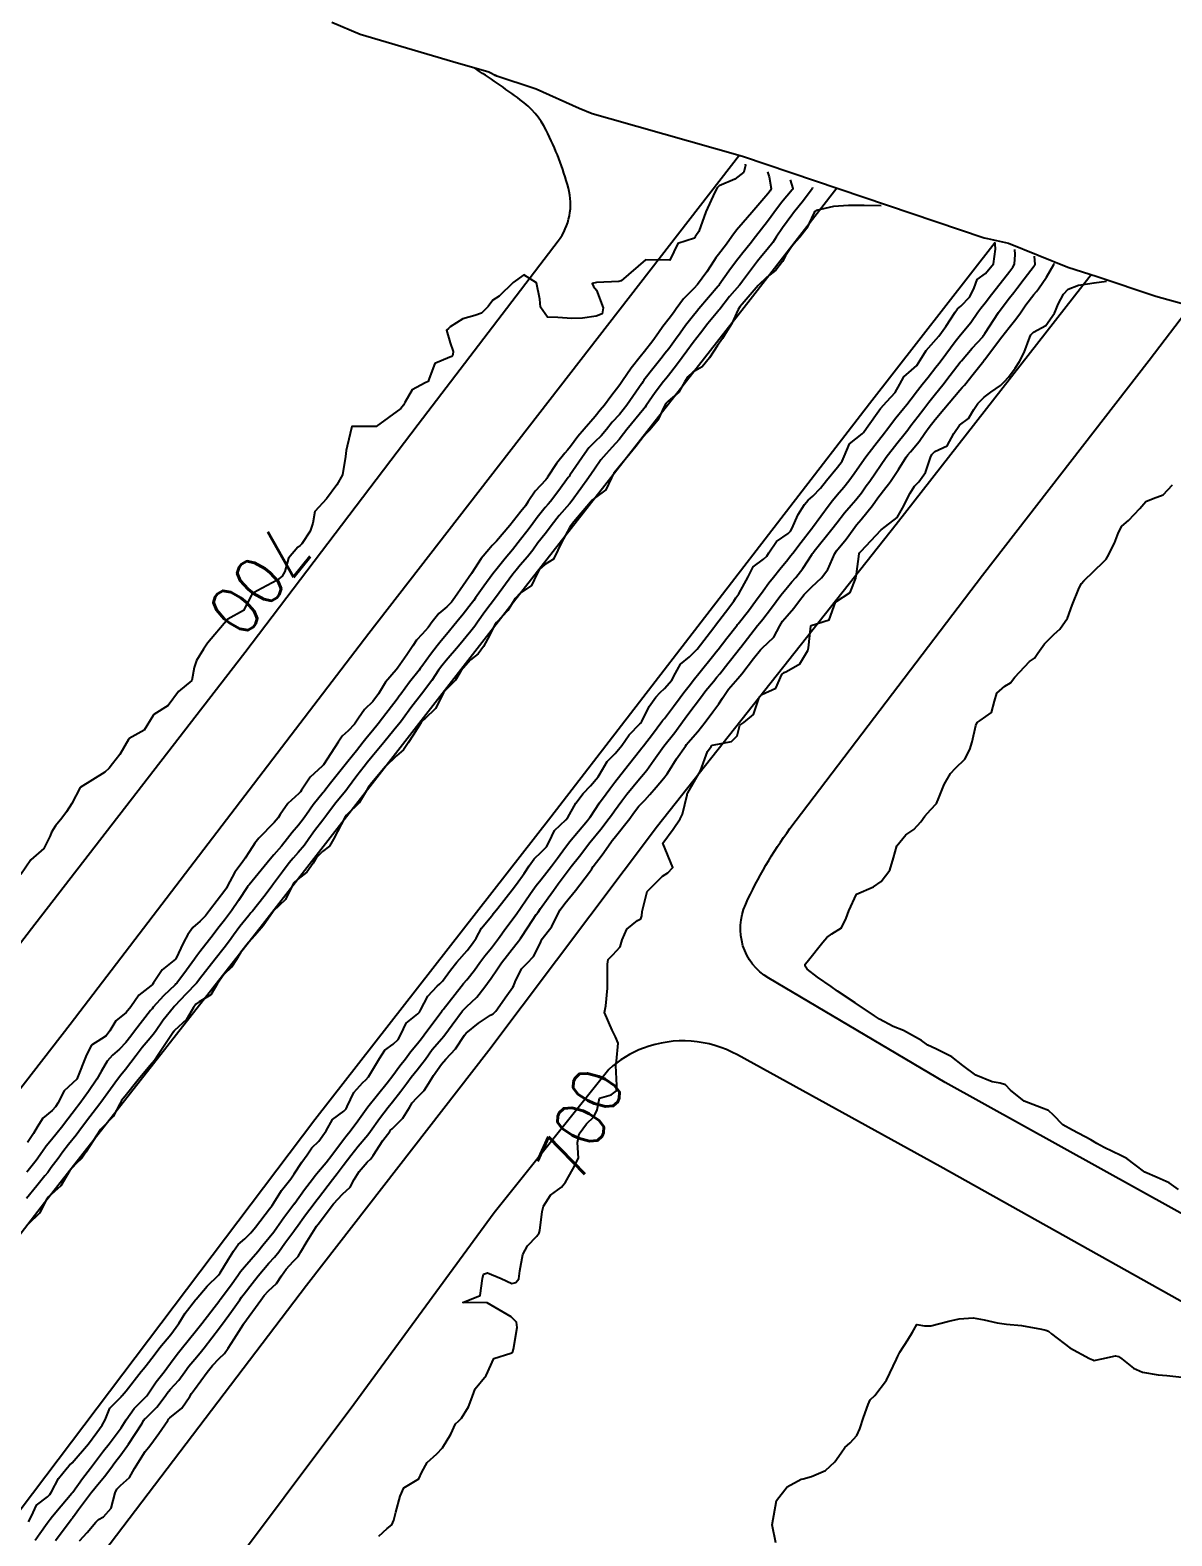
# Model space of a CAD drawing. Header units: metres. Extents: x 298520 to 308411, y 7433745 to 7450750.
# Drawn here: x 306002.4 to 306096.4, y 7435951 to 7436075 of the extents above; entities that cross this region are included whole.
import ezdxf
from ezdxf.enums import TextEntityAlignment as Align

# ---------------------------------------------------------------- set-up
doc = ezdxf.new("R2010")
doc.units = ezdxf.units.M
doc.header["$LTSCALE"] = 10
for name, color, linetype in [('Area', 45, 'Continuous'), ('Cotas', 45, 'Continuous'), ('Curvas de Nivel 1m', 11, 'Continuous'), ('Curvas de Nivel 5m', 15, 'Continuous'), ('Hidrografia', 140, 'Continuous'), ('Vias Primárias', 230, 'Continuous')]:
    doc.layers.add(name, color=color, linetype=linetype)
doc.styles.add('Style-STANDARD', font='STANDARD.shx')

msp = doc.modelspace()

# ---------------------------------------------------------------- linework, layer by layer
at = {"layer": 'Area'}
msp.add_polyline3d([(306027.27, 7436075.63, 700.49), (306029.59, 7436074.65, 700.47), (306037.22, 7436072.41, 704.19), (306040.19, 7436071.56, 700.33), (306040.8, 7436071.21, 700.31), (306040.68, 7436071.27, 700.22), (306044.09, 7436070.15, 700.04), (306047.61, 7436068.56, 700.21), (306048.68, 7436068.12, 700.14), (306050.13, 7436067.71, 700.16), (306061.05, 7436064.61, 700.17), (306080.96, 7436057.9, 695.71), (306081.23, 7436057.82, 695.9), (306082.95, 7436057.46, 697.05), (306087.84, 7436055.46, 705.76), (306090.26, 7436054.71, 700.38), (306095.08, 7436053.08, 700.51), (306097.36, 7436052.46, 700.51)], dxfattribs=at)
at = {"layer": 'Curvas de Nivel 1m', "flags": 128}
for points, elevation in [([(306063.12, 7436063.31), (306063.25, 7436062.92), (306063.41, 7436061.96), (306063.33, 7436061.76), (306063.14, 7436061.52), (306061.84, 7436059.98), (306061.11, 7436059.15), (306060.57, 7436058.53), (306060.19, 7436058), (306059.73, 7436057.36), (306059.08, 7436056.52), (306058.86, 7436056.23), (306058.72, 7436056.02), (306058.12, 7436055.08), (306057.36, 7436054.04), (306057.05, 7436053.71), (306056.21, 7436052.88), (306055.61, 7436052.05), (306055.38, 7436051.71), (306055.02, 7436051.25), (306054.49, 7436050.59), (306054.14, 7436050.07), (306053.67, 7436049.4), (306052.99, 7436048.52), (306052.64, 7436048.09), (306051.9, 7436047.16), (306051.17, 7436046.11), (306050.95, 7436045.8), (306050.23, 7436044.83), (306049.69, 7436044.12), (306049.35, 7436043.71), (306048.92, 7436043.18), (306048.04, 7436042.14), (306047.52, 7436041.53), (306046.89, 7436040.7), (306046.65, 7436040.4), (306046.45, 7436040.16), (306045.75, 7436039.3), (306045.02, 7436038.18), (306044.96, 7436038.08), (306044.86, 7436037.97), (306043.99, 7436037.04), (306043.43, 7436036.19), (306043.19, 7436035.84), (306042.82, 7436035.36), (306041.91, 7436034.21), (306040.8, 7436032.92), (306040.46, 7436032.57), (306040.17, 7436032.24), (306039.55, 7436031.48), (306038.76, 7436030.25), (306037.39, 7436028.27), (306037.12, 7436027.9), (306036.73, 7436027.52), (306036.06, 7436026.95), (306035.53, 7436026.29), (306035.19, 7436025.81), (306034.7, 7436025.27), (306034.23, 7436024.78), (306033.93, 7436024.31), (306033.44, 7436023.56), (306032.67, 7436022.47), (306032.55, 7436022.32), (306031.68, 7436021.32), (306031.1, 7436020.34), (306030.64, 7436019.73), (306029.94, 7436019.05), (306029.46, 7436018.36), (306029.12, 7436017.86), (306028.61, 7436017.31), (306028.12, 7436016.86), (306027.79, 7436016.38), (306026.57, 7436014.51), (306026.53, 7436014.45), (306026.47, 7436014.4), (306025.48, 7436013.49), (306024.76, 7436012.42), (306024.68, 7436012.29), (306024.55, 7436012.14), (306023.64, 7436011.33), (306023.02, 7436010.43), (306022.83, 7436010.13), (306022.52, 7436009.75), (306021.26, 7436008.46), (306020.91, 7436008.05), (306020.49, 7436007.38), (306020.14, 7436006.81), (306019.89, 7436006.48), (306019.28, 7436005.67), (306018.65, 7436004.49), (306018.58, 7436004.36), (306018.45, 7436004.17), (306017.18, 7436002.51), (306016.86, 7436002.08), (306016.42, 7436001.63), (306015.82, 7436001.12), (306015.42, 7436000.53), (306015.05, 7435999.88), (306014.41, 7435998.54), (306014.4, 7435998.52), (306014.38, 7435998.5), (306013.3, 7435997.63), (306012.59, 7435996.56), (306012.49, 7435996.43), (306012.36, 7435996.32), (306011.38, 7435995.54), (306010.72, 7435994.58), (306010.33, 7435994.12), (306009.49, 7435993.43), (306008.99, 7435992.6), (306008.7, 7435992.21), (306008.3, 7435991.96), (306007.48, 7435991.44), (306007.06, 7435990.63), (306006.26, 7435988.64), (306005.24, 7435987.67), (306004.7, 7435986.66), (306004.53, 7435986.36), (306004.23, 7435986.06), (306003.48, 7435985.42), (306003.01, 7435984.67), (306002.71, 7435984.17), (306002.2, 7435983.43)], 699), ([(306066.81, 7436062.04), (306066.79, 7436061.92), (306066.09, 7436060.97), (306065.26, 7436059.94), (306065.2, 7436059.86), (306065.12, 7436059.76), (306064.35, 7436058.71), (306063.84, 7436057.95), (306063.55, 7436057.5), (306063.09, 7436056.94), (306062.64, 7436056.41), (306062.3, 7436055.97), (306061.06, 7436054.32), (306060.91, 7436054.13), (306060.8, 7436053.99), (306059.99, 7436053.06), (306059.18, 7436052.01), (306059.12, 7436051.93), (306059.03, 7436051.81), (306058.21, 7436050.83), (306057.59, 7436050.03), (306057, 7436049.26), (306056.47, 7436048.56), (306056.1, 7436048.05), (306055.62, 7436047.4), (306054.96, 7436046.55), (306054.75, 7436046.27), (306054.57, 7436046.06), (306053.86, 7436045.16), (306053.14, 7436044.08), (306053.05, 7436043.96), (306052.93, 7436043.8), (306051.54, 7436042.1), (306051.26, 7436041.75), (306050.9, 7436041.3), (306050.34, 7436040.66), (306049.83, 7436040.12), (306049.39, 7436039.61), (306048.87, 7436038.85), (306048.38, 7436038.14), (306047.74, 7436037.25), (306046.96, 7436036.16), (306046.83, 7436036), (306045.96, 7436035.03), (306045.3, 7436034.18), (306045.09, 7436033.89), (306044.81, 7436033.52), (306044.21, 7436032.77), (306043.79, 7436032.19), (306043.36, 7436031.62), (306042.77, 7436030.95), (306042.43, 7436030.54), (306042.17, 7436030.21), (306040.74, 7436028.25), (306039.85, 7436027.11), (306039.24, 7436026.24), (306039.03, 7436025.93), (306038.71, 7436025.5), (306037.69, 7436024.27), (306036.68, 7436023.1), (306036.31, 7436022.66), (306036.04, 7436022.29), (306035.49, 7436021.46), (306034.64, 7436020.32), (306033.75, 7436019.19), (306033.12, 7436018.32), (306032.91, 7436018.03), (306032.61, 7436017.66), (306032, 7436016.93), (306031.53, 7436016.34), (306030.58, 7436015.18), (306030.2, 7436014.73), (306029.91, 7436014.36), (306029.33, 7436013.6), (306028.55, 7436012.57), (306028.4, 7436012.37), (306027.57, 7436011.35), (306026.85, 7436010.4), (306026.52, 7436009.96), (306025.84, 7436009.07), (306025.38, 7436008.41), (306025.01, 7436007.9), (306024.49, 7436007.29), (306024.07, 7436006.83), (306023.74, 7436006.43), (306023.19, 7436005.71), (306022.46, 7436004.7), (306022.26, 7436004.44), (306021.65, 7436003.65), (306020.72, 7436002.47), (306020.59, 7436002.31), (306020.43, 7436002.11), (306019.7, 7436001.19), (306019.18, 7436000.48), (306018.85, 7436000.03), (306018.39, 7435999.44), (306017.65, 7435998.5), (306016.37, 7435996.85), (306016.23, 7435996.66), (306016.11, 7435996.52), (306015.25, 7435995.63), (306014.33, 7435994.66), (306014.27, 7435994.6), (306014.22, 7435994.54), (306013.38, 7435993.49), (306012.74, 7435992.56), (306012.56, 7435992.31), (306012.3, 7435992), (306011.64, 7435991.23), (306011.15, 7435990.58), (306010.27, 7435989.44), (306009.89, 7435988.97), (306009.61, 7435988.6), (306009.04, 7435987.81), (306008.24, 7435986.71), (306008.17, 7435986.61), (306007.33, 7435985.52), (306006.67, 7435984.63), (306006.21, 7435984.02), (306005.59, 7435983.25), (306005.13, 7435982.65), (306004.73, 7435982.11), (306004.17, 7435981.35), (306003.88, 7435980.95), (306003.65, 7435980.67), (306002.98, 7435979.85), (306002.14, 7435978.81)], 697), ([(306064.97, 7436062.67), (306065.2, 7436061.94), (306065.19, 7436061.89), (306065.14, 7436061.83), (306064.28, 7436060.8), (306063.64, 7436059.95), (306063.43, 7436059.65), (306063.12, 7436059.23), (306062.14, 7436057.97), (306061.68, 7436057.39), (306061.08, 7436056.65), (306060.79, 7436056.28), (306060.56, 7436056), (306059.93, 7436055.14), (306059.13, 7436054.01), (306059.1, 7436053.97), (306059.05, 7436053.91), (306057.46, 7436052.03), (306057.27, 7436051.8), (306057.02, 7436051.5), (306056.38, 7436050.68), (306055.93, 7436050.05), (306055.54, 7436049.51), (306054.99, 7436048.76), (306054.68, 7436048.37), (306054.44, 7436048.07), (306053.79, 7436047.25), (306052.95, 7436046.17), (306052.91, 7436046.12), (306052.89, 7436046.08), (306052.77, 7436045.9), (306051.54, 7436044.1), (306050.93, 7436043.35), (306050.33, 7436042.71), (306049.86, 7436042.12), (306049.43, 7436041.6), (306048.9, 7436041.09), (306048.42, 7436040.61), (306048.08, 7436040.14), (306046.86, 7436038.36), (306046.78, 7436038.24), (306046.72, 7436038.16), (306045.94, 7436037.08), (306045.25, 7436036.18), (306045.06, 7436035.95), (306044.83, 7436035.68), (306044.15, 7436034.86), (306043.66, 7436034.19), (306043.3, 7436033.7), (306042.8, 7436033.06), (306042.12, 7436032.21), (306041.52, 7436031.48), (306040.77, 7436030.54), (306040.63, 7436030.37), (306040.52, 7436030.23), (306039.77, 7436029.22), (306039.09, 7436028.25), (306038.94, 7436028.04), (306038.74, 7436027.77), (306038.07, 7436026.92), (306037.55, 7436026.27), (306036.7, 7436025.23), (306036.27, 7436024.71), (306035.93, 7436024.29), (306035.39, 7436023.59), (306034.68, 7436022.61), (306034.54, 7436022.43), (306034.44, 7436022.3), (306033.66, 7436021.31), (306032.94, 7436020.32), (306032.81, 7436020.15), (306032.64, 7436019.92), (306031.43, 7436018.34), (306031.08, 7436017.88), (306030.61, 7436017.3), (306030.17, 7436016.78), (306029.83, 7436016.36), (306029.28, 7436015.67), (306028.58, 7436014.79), (306028.25, 7436014.37), (306027.16, 7436012.99), (306026.69, 7436012.4), (306026.63, 7436012.32), (306026.55, 7436012.23), (306025.73, 7436011.21), (306025.17, 7436010.41), (306024.9, 7436010.03), (306024.51, 7436009.54), (306024, 7436008.93), (306023.6, 7436008.43), (306023.11, 7436007.81), (306022.48, 7436007.1), (306022.18, 7436006.75), (306021.94, 7436006.45), (306020.45, 7436004.64), (306020.38, 7436004.55), (306020.32, 7436004.47), (306019.58, 7436003.34), (306018.99, 7436002.48), (306018.75, 7436002.16), (306018.42, 7436001.72), (306017.89, 7436001.02), (306017.49, 7436000.5), (306016.39, 7435999.11), (306016.14, 7435998.77), (306015.97, 7435998.52), (306015.31, 7435997.6), (306014.49, 7435996.54), (306014.43, 7435996.47), (306014.36, 7435996.4), (306013.41, 7435995.49), (306012.55, 7435994.56), (306012.46, 7435994.43), (306012.33, 7435994.27), (306011.03, 7435992.58), (306010.71, 7435992.18), (306010.3, 7435991.65), (306009.79, 7435991.1), (306009.2, 7435990.6), (306008.76, 7435990.12), (306008.27, 7435989.26), (306007.92, 7435988.62), (306007.24, 7435987.62), (306006.52, 7435986.64), (306006.4, 7435986.48), (306006.24, 7435986.26), (306005.53, 7435985.34), (306005, 7435984.65), (306004.66, 7435984.21), (306004.2, 7435983.65), (306003.76, 7435983.11), (306003.45, 7435982.67), (306002.93, 7435981.93), (306002.17, 7435980.97)], 698), ([(306072.46, 7436060.52), (306071.07, 7436060.55), (306069.78, 7436060.56), (306068.55, 7436060.48), (306067.13, 7436060.15), (306067, 7436060.05), (306066.92, 7436059.92), (306066.36, 7436058.67), (306065.78, 7436057.93), (306065.45, 7436057.59), (306065.09, 7436057.14), (306064.61, 7436056.41), (306064.34, 7436055.95), (306063.79, 7436055.22), (306063.06, 7436054.64), (306062.36, 7436053.97), (306061.04, 7436052.43), (306060.83, 7436052.2), (306060.71, 7436051.99), (306060.18, 7436050.83), (306059.65, 7436050), (306059.41, 7436049.6), (306058.99, 7436049.02), (306058.35, 7436048.02), (306057.74, 7436047.26), (306056.96, 7436046.82), (306056.55, 7436046.45), (306056.31, 7436046.05), (306055.81, 7436045.19), (306054.94, 7436044.43), (306054.75, 7436044.25), (306054.65, 7436044.06), (306054.1, 7436042.89), (306053.43, 7436042.07), (306053.16, 7436041.82), (306052.9, 7436041.53), (306052.27, 7436040.71), (306051.79, 7436040.1), (306050.87, 7436039.02), (306050.47, 7436038.51), (306050.28, 7436038.12), (306049.82, 7436037.15), (306048.84, 7436036.44), (306048.68, 7436036.29), (306048.55, 7436036.13), (306047.17, 7436034.51), (306046.89, 7436034.16), (306046.81, 7436034.02), (306046.15, 7436032.81), (306045.85, 7436032.17), (306045.51, 7436031.44), (306044.78, 7436030.99), (306044.34, 7436030.61), (306044.12, 7436030.19), (306043.68, 7436029.27), (306042.75, 7436028.63), (306042.36, 7436028.21), (306041.75, 7436027.2), (306040.82, 7436026.23), (306040.71, 7436026.09), (306040.07, 7436024.86), (306039.73, 7436024.24), (306039.3, 7436023.63), (306038.68, 7436023.14), (306037.91, 7436022.26), (306037.45, 7436021.48), (306036.65, 7436020.69), (306036.46, 7436020.47), (306036.36, 7436020.28), (306035.79, 7436019.13), (306034.92, 7436018.3), (306034.75, 7436018.17), (306034.62, 7436018), (306033.95, 7436016.96), (306033.54, 7436016.31), (306033.15, 7436015.75), (306032.58, 7436015.25), (306031.66, 7436014.33), (306030.56, 7436013.03), (306030.26, 7436012.65), (306030.08, 7436012.35), (306029.52, 7436011.38), (306028.52, 7436010.43), (306028.5, 7436010.4), (306028.47, 7436010.37), (306028.36, 7436010.22), (306027.4, 7436008.39), (306027.07, 7436007.82), (306026.49, 7436007.36), (306026.01, 7436006.87), (306025.72, 7436006.41), (306025.21, 7436005.67), (306024.46, 7436005.09), (306024.11, 7436004.77), (306023.93, 7436004.43), (306023.46, 7436003.42), (306022.43, 7436002.46), (306022.42, 7436002.44), (306021.61, 7436001.26), (306020.92, 7436000.46), (306020.4, 7435999.88), (306019.78, 7435999.09), (306019.41, 7435998.48), (306019.01, 7435997.85), (306018.37, 7435997.24), (306017.84, 7435996.5), (306017.3, 7435995.56), (306016.34, 7435994.99), (306016.06, 7435994.8), (306015.87, 7435994.52), (306015.3, 7435993.55), (306014.31, 7435992.65), (306014.26, 7435992.59), (306014.23, 7435992.54), (306013.46, 7435991.38), (306012.9, 7435990.55), (306012.66, 7435990.18), (306012.27, 7435989.73), (306011.31, 7435988.57), (306010.25, 7435987.24), (306009.96, 7435986.88), (306009.8, 7435986.59), (306009.26, 7435985.57), (306008.34, 7435984.61), (306008.27, 7435984.55), (306008.21, 7435984.48), (306007.02, 7435982.63), (306006.69, 7435982.13), (306006.18, 7435981.65), (306005.7, 7435981.12), (306005.43, 7435980.65), (306004.96, 7435979.85), (306004.15, 7435979.14), (306003.9, 7435978.91), (306003.75, 7435978.66), (306003.2, 7435977.6), (306002.24, 7435976.68)], 696), ([(306002.3, 7435952.2), (306002.53, 7435952.67), (306002.96, 7435953.55), (306003.85, 7435954.26), (306004.06, 7435954.44), (306004.2, 7435954.66), (306004.77, 7435955.75), (306005.47, 7435956.64), (306005.68, 7435956.85), (306005.89, 7435957.05), (306007.22, 7435958.62), (306007.91, 7435959.55), (306008.37, 7435960.16), (306008.6, 7435960.6), (306009, 7435961.54), (306009.95, 7435962.52), (306009.98, 7435962.56), (306010.01, 7435962.59), (306010.34, 7435962.97), (306011.58, 7435964.57), (306011.75, 7435964.79), (306011.98, 7435965.07), (306012.63, 7435965.92), (306013.11, 7435966.55), (306014.01, 7435967.62), (306014.67, 7435968.53), (306015.2, 7435969.36), (306016.04, 7435970.47), (306016.09, 7435970.52), (306016.99, 7435971.58), (306017.92, 7435972.49), (306018.07, 7435972.68), (306018.76, 7435973.81), (306019.18, 7435974.48), (306019.54, 7435975.03), (306020.11, 7435975.5), (306020.6, 7435975.98), (306020.98, 7435976.46), (306022.14, 7435977.95), (306022.35, 7435978.23), (306022.48, 7435978.44), (306023.12, 7435979.46), (306023.88, 7435980.42), (306024, 7435980.58), (306024.17, 7435980.85), (306024.8, 7435981.79), (306025.22, 7435982.41), (306025.62, 7435982.99), (306026.2, 7435983.53), (306026.79, 7435984.39), (306027.31, 7435985.3), (306028.24, 7435985.99), (306028.43, 7435986.18), (306028.53, 7435986.37), (306029.08, 7435987.54), (306029.81, 7435988.35), (306030.05, 7435988.57), (306030.27, 7435988.82), (306031.19, 7435990.34), (306031.61, 7435991.02), (306032.3, 7435991.5), (306032.72, 7435991.9), (306032.94, 7435992.31), (306033.38, 7435993.25), (306034.33, 7435994), (306034.48, 7435994.15), (306034.57, 7435994.3), (306035.17, 7435995.47), (306035.93, 7435996.28), (306036.16, 7435996.47), (306036.36, 7435996.7), (306037.03, 7435997.61), (306037.56, 7435998.26), (306038.39, 7435999.22), (306038.85, 7435999.79), (306039.13, 7436000.24), (306039.58, 7436001.07), (306040.43, 7436002.08), (306040.5, 7436002.16), (306040.55, 7436002.23), (306040.92, 7436002.7), (306042.1, 7436004.21), (306042.46, 7436004.68), (306043.1, 7436005.56), (306043.51, 7436006.19), (306043.9, 7436006.77), (306044.49, 7436007.31), (306044.92, 7436007.76), (306045.14, 7436008.17), (306045.59, 7436009.1), (306046.52, 7436009.99), (306046.67, 7436010.16), (306047.34, 7436011.35), (306047.95, 7436012.14), (306048.56, 7436012.78), (306049.18, 7436013.52), (306049.53, 7436014.12), (306049.92, 7436014.78), (306050.59, 7436015.44), (306051.14, 7436016.1), (306051.73, 7436016.97), (306052.62, 7436017.87), (306052.73, 7436017.97), (306052.78, 7436018.08), (306053.39, 7436019.32), (306053.92, 7436020.07), (306054.27, 7436020.45), (306054.65, 7436020.79), (306055.24, 7436021.47), (306055.55, 7436022.05), (306055.95, 7436022.78), (306056.69, 7436023.4), (306057.34, 7436024.03), (306058.71, 7436025.82), (306058.79, 7436025.93), (306058.85, 7436026.01), (306059.66, 7436027.07), (306060.34, 7436027.99), (306060.5, 7436028.24), (306060.75, 7436028.57), (306061.53, 7436029.98), (306061.95, 7436030.8), (306062.78, 7436031.43), (306063.07, 7436031.68), (306063.24, 7436031.96), (306063.85, 7436032.9), (306064.81, 7436033.56), (306065.02, 7436033.73), (306065.13, 7436033.94), (306065.64, 7436035.11), (306066.15, 7436035.93), (306066.46, 7436036.3), (306066.84, 7436036.62), (306067.48, 7436037.28), (306067.97, 7436037.9), (306068.87, 7436039), (306069.26, 7436039.51), (306069.43, 7436039.88), (306069.86, 7436040.92), (306070.91, 7436041.76), (306070.97, 7436041.81), (306071.02, 7436041.87), (306071.26, 7436042.21), (306072.41, 7436043.85), (306072.94, 7436044.41), (306073.62, 7436045.16), (306074.01, 7436045.83), (306074.34, 7436046.45), (306074.97, 7436046.99), (306075.4, 7436047.39), (306075.67, 7436047.81), (306076.18, 7436048.62), (306077, 7436049.54), (306077.23, 7436049.8), (306077.8, 7436050.58), (306078.56, 7436051.78), (306078.76, 7436052.04), (306079.03, 7436052.25), (306079.78, 7436053.02), (306080.13, 7436053.76), (306080.37, 7436054.45), (306081.06, 7436054.95), (306081.71, 7436055.74), (306081.88, 7436056.95), (306081.86, 7436057.36), (306081.85, 7436057.49)], 696), ([(306002.85, 7435950.67), (306003.24, 7435951.23), (306003.82, 7435952.07), (306004.07, 7435952.42), (306004.26, 7435952.66), (306004.98, 7435953.51), (306005.85, 7435954.54), (306005.93, 7435954.64), (306006.73, 7435955.77), (306007.39, 7435956.62), (306007.89, 7435957.26), (306008.47, 7435958.03), (306008.92, 7435958.6), (306009.35, 7435959.16), (306009.92, 7435959.93), (306010.34, 7435960.58), (306010.99, 7435961.52), (306011.95, 7435962.49), (306011.99, 7435962.52), (306012.02, 7435962.56), (306012.81, 7435963.71), (306013.45, 7435964.55), (306013.68, 7435964.84), (306013.98, 7435965.26), (306014.54, 7435965.99), (306014.97, 7435966.53), (306016.02, 7435967.82), (306016.55, 7435968.51), (306018.04, 7435970.44), (306018.06, 7435970.47), (306018.08, 7435970.49), (306018.92, 7435971.62), (306019.52, 7435972.48), (306019.75, 7435972.8), (306020.08, 7435973.19), (306021.18, 7435974.45), (306021.59, 7435974.96), (306022.11, 7435975.6), (306022.48, 7435976.07), (306022.74, 7435976.43), (306023.31, 7435977.25), (306024.14, 7435978.33), (306024.18, 7435978.38), (306024.21, 7435978.42), (306025.02, 7435979.54), (306025.66, 7435980.41), (306025.88, 7435980.69), (306026.17, 7435981.02), (306026.8, 7435981.77), (306027.26, 7435982.38), (306028.21, 7435983.66), (306028.52, 7435984.06), (306028.76, 7435984.36), (306029.39, 7435985.19), (306030.23, 7435986.35), (306031.82, 7435988.33), (306032.27, 7435988.92), (306032.87, 7435989.72), (306033.31, 7435990.31), (306033.73, 7435990.87), (306034.3, 7435991.57), (306034.63, 7435991.97), (306034.87, 7435992.29), (306035.48, 7435993.13), (306036.33, 7435994.26), (306036.35, 7435994.28), (306036.42, 7435994.36), (306037.91, 7435996.26), (306038.1, 7435996.51), (306038.36, 7435996.82), (306039.01, 7435997.61), (306039.45, 7435998.24), (306039.84, 7435998.78), (306040.4, 7435999.45), (306040.99, 7436000.22), (306041.58, 7436001.05), (306042.43, 7436002.18), (306043.25, 7436003.39), (306043.8, 7436004.19), (306044.08, 7436004.56), (306044.46, 7436005.04), (306044.96, 7436005.68), (306045.33, 7436006.17), (306045.82, 7436006.83), (306046.5, 7436007.73), (306046.68, 7436007.98), (306046.83, 7436008.16), (306048.31, 7436009.93), (306048.48, 7436010.13), (306048.5, 7436010.15), (306048.52, 7436010.19), (306049.29, 7436011.37), (306049.83, 7436012.12), (306050.14, 7436012.53), (306050.56, 7436013.09), (306051.34, 7436014.1), (306052.59, 7436015.66), (306052.77, 7436015.9), (306052.91, 7436016.08), (306053.65, 7436017.02), (306054.42, 7436018.06), (306054.5, 7436018.18), (306054.63, 7436018.33), (306055.39, 7436019.3), (306055.92, 7436020.05), (306056.22, 7436020.47), (306056.66, 7436021.02), (306057.11, 7436021.59), (306057.47, 7436022.03), (306058.69, 7436023.55), (306058.89, 7436023.81), (306059.05, 7436024.01), (306059.76, 7436024.94), (306060.61, 7436025.99), (306060.65, 7436026.05), (306060.71, 7436026.12), (306061.54, 7436027.17), (306062.14, 7436027.97), (306062.75, 7436028.82), (306063.23, 7436029.48), (306063.6, 7436029.95), (306064.12, 7436030.6), (306064.78, 7436031.41), (306065.02, 7436031.71), (306065.2, 7436031.94), (306065.9, 7436032.83), (306066.74, 7436033.92), (306066.77, 7436033.96), (306066.81, 7436034.03), (306068.18, 7436035.9), (306068.46, 7436036.27), (306068.85, 7436036.73), (306069.39, 7436037.35), (306069.82, 7436037.88), (306070.26, 7436038.48), (306070.88, 7436039.38), (306071.22, 7436039.86), (306071.94, 7436040.81), (306072.75, 7436041.84), (306072.92, 7436042.05), (306073.69, 7436043.06), (306074.3, 7436043.83), (306074.58, 7436044.18), (306074.94, 7436044.63), (306075.46, 7436045.31), (306075.85, 7436045.81), (306076.34, 7436046.43), (306076.97, 7436047.23), (306077.23, 7436047.55), (306077.41, 7436047.79), (306078.57, 7436049.35), (306078.89, 7436049.77), (306079, 7436049.91), (306079.84, 7436050.93), (306080.43, 7436051.76), (306080.68, 7436052.1), (306081.03, 7436052.55), (306081.56, 7436053.22), (306081.97, 7436053.74), (306083.07, 7436055.14), (306083.32, 7436055.47), (306083.44, 7436055.72), (306083.5, 7436056.51), (306083.47, 7436056.93)], 697), ([(306004.52, 7435950.65), (306005.06, 7435951.4), (306005.83, 7435952.4), (306005.94, 7435952.53), (306006.01, 7435952.64), (306006.42, 7435953.21), (306007.47, 7435954.62), (306007.64, 7435954.83), (306007.86, 7435955.1), (306008.56, 7435955.91), (306009.07, 7435956.6), (306009.41, 7435957.07), (306009.89, 7435957.7), (306010.53, 7435958.58), (306011.61, 7435960.26), (306011.8, 7435960.56), (306011.85, 7435960.63), (306011.93, 7435960.7), (306012.85, 7435961.64), (306013.53, 7435962.54), (306013.71, 7435962.79), (306013.96, 7435963.08), (306014.66, 7435963.84), (306015.15, 7435964.53), (306015.5, 7435965.01), (306015.99, 7435965.59), (306016.42, 7435966.09), (306016.75, 7435966.51), (306018.02, 7435968.17), (306018.16, 7435968.35), (306018.26, 7435968.49), (306019.01, 7435969.5), (306019.69, 7435970.47), (306019.83, 7435970.68), (306020.05, 7435970.97), (306020.7, 7435971.82), (306021.2, 7435972.45), (306022.08, 7435973.48), (306022.54, 7435973.99), (306022.89, 7435974.43), (306023.4, 7435975.13), (306024.12, 7435976.12), (306024.25, 7435976.29), (306024.34, 7435976.42), (306025.09, 7435977.45), (306025.8, 7435978.4), (306025.95, 7435978.6), (306026.15, 7435978.86), (306027.32, 7435980.38), (306027.69, 7435980.86), (306028.18, 7435981.52), (306028.55, 7435982), (306028.83, 7435982.36), (306029.44, 7435983.12), (306030.21, 7435984.05), (306030.44, 7435984.35), (306031.18, 7435985.38), (306031.9, 7435986.33), (306032.25, 7435986.76), (306032.94, 7435987.63), (306033.43, 7435988.31), (306033.78, 7435988.79), (306034.27, 7435989.4), (306034.68, 7435989.9), (306034.96, 7435990.29), (306035.53, 7435991.06), (306036.31, 7435991.98), (306036.45, 7435992.14), (306036.55, 7435992.28), (306037.16, 7435993.11), (306038.02, 7435994.25), (306038.34, 7435994.59), (306039.19, 7435995.39), (306039.86, 7435996.23), (306040.06, 7435996.53), (306040.36, 7435996.94), (306040.89, 7435997.7), (306041.22, 7435998.22), (306042.4, 7435999.73), (306042.62, 7435999.98), (306042.78, 7436000.2), (306043.43, 7436001.18), (306044.09, 7436002.18), (306044.23, 7436002.39), (306044.44, 7436002.69), (306045.06, 7436003.57), (306045.49, 7436004.17), (306045.9, 7436004.72), (306046.47, 7436005.49), (306046.96, 7436006.15), (306047.63, 7436007), (306048.5, 7436008.11), (306049.41, 7436009.22), (306050.09, 7436010.11), (306050.27, 7436010.37), (306050.53, 7436010.73), (306051.12, 7436011.53), (306051.53, 7436012.1), (306052.57, 7436013.35), (306052.91, 7436013.74), (306053.19, 7436014.07), (306053.77, 7436014.88), (306054.59, 7436016.04), (306055.48, 7436017.18), (306056.11, 7436018.05), (306056.33, 7436018.34), (306056.63, 7436018.75), (306057.59, 7436020.03), (306058.05, 7436020.62), (306058.66, 7436021.36), (306058.96, 7436021.72), (306059.19, 7436022), (306059.84, 7436022.84), (306060.69, 7436023.92), (306060.75, 7436023.99), (306060.91, 7436024.2), (306062.3, 7436025.97), (306062.48, 7436026.2), (306062.72, 7436026.51), (306063.36, 7436027.33), (306063.82, 7436027.95), (306064.22, 7436028.48), (306064.75, 7436029.13), (306065.13, 7436029.56), (306065.45, 7436029.93), (306066.03, 7436030.68), (306066.79, 7436031.85), (306066.82, 7436031.89), (306066.84, 7436031.92), (306066.97, 7436032.1), (306068.42, 7436033.9), (306068.82, 7436034.42), (306069.46, 7436035.25), (306070.01, 7436035.88), (306070.39, 7436036.32), (306070.85, 7436036.9), (306071.25, 7436037.47), (306071.53, 7436037.86), (306072.88, 7436039.82), (306073.77, 7436040.97), (306074.45, 7436041.82), (306074.66, 7436042.08), (306074.92, 7436042.43), (306075.52, 7436043.22), (306075.98, 7436043.81), (306076.4, 7436044.35), (306076.95, 7436045.05), (306077.54, 7436045.79), (306078.16, 7436046.58), (306078.98, 7436047.65), (306079.03, 7436047.72), (306079.07, 7436047.77), (306079.95, 7436048.8), (306080.83, 7436049.75), (306080.9, 7436049.85), (306081.01, 7436050), (306082.14, 7436051.73), (306082.51, 7436052.25), (306083.04, 7436052.94), (306083.38, 7436053.38), (306083.63, 7436053.71), (306084.25, 7436054.51), (306085.07, 7436055.58), (306085.12, 7436055.65), (306085.14, 7436055.7), (306085.09, 7436056.37)], 698), ([(306006.5, 7435950.63), (306007.12, 7435951.31), (306007.83, 7435952.16), (306008.06, 7435952.37), (306008.48, 7435952.6), (306009.11, 7435953.33), (306009.43, 7435954.59), (306009.56, 7435954.89), (306009.86, 7435955.19), (306010.61, 7435955.85), (306011.03, 7435956.57), (306011.9, 7435957.99), (306012.16, 7435958.3), (306012.35, 7435958.56), (306013.01, 7435959.45), (306013.75, 7435960.54), (306013.82, 7435960.64), (306013.93, 7435960.74), (306014.91, 7435961.56), (306015.56, 7435962.52), (306015.72, 7435962.76), (306015.96, 7435963.09), (306017, 7435964.5), (306017.43, 7435965.05), (306017.99, 7435965.64), (306018.43, 7435966.06), (306018.72, 7435966.48), (306019.23, 7435967.26), (306019.99, 7435968.47), (306020, 7435968.49), (306020.02, 7435968.52), (306021.41, 7435970.45), (306021.68, 7435970.82), (306022.05, 7435971.21), (306022.7, 7435971.8), (306023.11, 7435972.43), (306023.5, 7435973), (306024.08, 7435973.62), (306024.48, 7435974.03), (306024.7, 7435974.41), (306025.22, 7435975.3), (306025.91, 7435976.4), (306026, 7435976.53), (306026.13, 7435976.7), (306027.41, 7435978.38), (306028.15, 7435979.16), (306028.78, 7435979.74), (306029.11, 7435980.36), (306029.5, 7435981.03), (306030.18, 7435981.79), (306030.47, 7435982.07), (306030.65, 7435982.34), (306031.46, 7435983.59), (306032.02, 7435984.32), (306032.1, 7435984.43), (306032.22, 7435984.55), (306033.11, 7435985.43), (306033.65, 7435986.31), (306033.87, 7435986.68), (306034.25, 7435987.09), (306034.86, 7435987.69), (306035.24, 7435988.29), (306035.63, 7435988.93), (306036.28, 7435989.87), (306036.63, 7435990.27), (306037.43, 7435991.13), (306038.18, 7435992.25), (306038.31, 7435992.42), (306039.32, 7435993.24), (306040.33, 7435993.89), (306040.55, 7435994.01), (306040.76, 7435994.23), (306041.65, 7435995.51), (306042.16, 7435996.2), (306042.23, 7435996.33), (306042.36, 7435996.65), (306042.88, 7435997.7), (306043.35, 7435998.19), (306043.85, 7435998.72), (306044.4, 7435999.81), (306044.51, 7436000.07), (306044.58, 7436000.18), (306045.38, 7436001.21), (306045.83, 7436002.17), (306046.04, 7436002.56), (306046.44, 7436003.08), (306047.32, 7436004.15), (306048.47, 7436005.68), (306048.65, 7436005.95), (306048.77, 7436006.13), (306049.51, 7436007.1), (306050.23, 7436008.11), (306050.34, 7436008.27), (306050.51, 7436008.48), (306051.78, 7436010.09), (306052.09, 7436010.52), (306052.54, 7436011.09), (306053.01, 7436011.61), (306053.43, 7436012.07), (306053.95, 7436012.67), (306054.57, 7436013.39), (306054.86, 7436013.77), (306055.04, 7436014.06), (306055.64, 7436014.99), (306056.37, 7436016.04), (306056.46, 7436016.17), (306056.6, 7436016.34), (306057.38, 7436017.26), (306057.98, 7436018.02), (306058.63, 7436018.86), (306059.12, 7436019.53), (306059.41, 7436020), (306059.92, 7436020.73), (306060.67, 7436021.6), (306060.85, 7436021.81), (306061, 7436021.99), (306061.96, 7436023.25), (306062.54, 7436023.96), (306062.69, 7436024.11), (306063.63, 7436025.02), (306064.13, 7436025.95), (306064.34, 7436026.32), (306064.73, 7436026.77), (306065.28, 7436027.39), (306065.67, 7436027.93), (306066.14, 7436028.54), (306066.76, 7436029.17), (306067.57, 7436029.91), (306068.09, 7436030.58), (306068.66, 7436031.89), (306068.8, 7436032.11), (306069.6, 7436033.08), (306070.17, 7436033.88), (306070.44, 7436034.25), (306070.82, 7436034.7), (306071.76, 7436035.86), (306072.21, 7436036.48), (306072.86, 7436037.34), (306073.07, 7436037.62), (306073.23, 7436037.84), (306073.89, 7436038.81), (306074.54, 7436039.82), (306074.68, 7436040.03), (306074.89, 7436040.27), (306075.6, 7436041.12), (306076.06, 7436041.81), (306076.41, 7436042.31), (306076.92, 7436042.94), (306077.63, 7436043.79), (306078.95, 7436045.34), (306079.15, 7436045.56), (306079.32, 7436045.77), (306080.05, 7436046.67), (306080.91, 7436047.75), (306080.94, 7436047.79), (306080.98, 7436047.84), (306082.41, 7436049.73), (306083.01, 7436050.51), (306083.55, 7436051.18), (306083.93, 7436051.71), (306084.38, 7436052.36), (306085.05, 7436053.21), (306085.26, 7436053.48), (306085.42, 7436053.7), (306086.09, 7436054.66), (306086.69, 7436055.68), (306086.71, 7436055.8)], 699), ([(306096.95, 7435979.55), (306096.17, 7435980.09), (306095.19, 7435980.55), (306094.18, 7435980.98), (306093.38, 7435981.59), (306092.7, 7435982.1), (306092.2, 7435982.34), (306090.83, 7435983), (306090.21, 7435983.34), (306089.74, 7435983.63), (306088.22, 7435984.43), (306087.43, 7435984.86), (306086.65, 7435985.67), (306086.24, 7435986.04), (306085.66, 7435986.27), (306084.25, 7435986.83), (306083.13, 7435987.72), (306082.7, 7435988.16), (306082.27, 7435988.31), (306081.6, 7435988.41), (306080.27, 7435988.95), (306079.19, 7435989.76), (306078.29, 7435990.47), (306076.97, 7435991.13), (306076.31, 7435991.43), (306075.78, 7435991.81), (306074.32, 7435992.65), (306073.47, 7435992.97), (306072.33, 7435993.56), (306071.92, 7435993.85), (306070.34, 7435994.91), (306068.89, 7435995.88), (306068.36, 7435996.26), (306067.24, 7435997.03), (306066.38, 7435997.68), (306066.21, 7435997.92), (306066.22, 7435998.09), (306066.39, 7435998.29), (306067.67, 7435999.9), (306068, 7436000.3), (306068.41, 7436000.59), (306069.21, 7436001.09), (306069.6, 7436001.88), (306069.82, 7436002.49), (306070.45, 7436003.87), (306071.84, 7436004.47), (306072.46, 7436004.91), (306073.18, 7436005.84), (306073.48, 7436006.84), (306073.76, 7436007.83), (306074.51, 7436008.75), (306075.16, 7436009.17), (306075.75, 7436009.81), (306076.06, 7436010.27), (306076.54, 7436010.8), (306077.03, 7436011.31), (306077.23, 7436011.79), (306077.66, 7436012.88), (306078.18, 7436013.78), (306078.58, 7436014.23), (306079.37, 7436014.98), (306079.77, 7436015.76), (306079.96, 7436016.4), (306080.26, 7436017.75), (306080.37, 7436018), (306080.63, 7436018.15), (306081.56, 7436018.81), (306081.8, 7436019.74), (306081.98, 7436020.41), (306082.66, 7436020.99), (306083.13, 7436021.26), (306083.48, 7436021.72), (306084.69, 7436023.01), (306085.08, 7436023.3), (306085.36, 7436023.69), (306085.92, 7436024.47), (306086.71, 7436025.25), (306087.17, 7436025.67), (306087.82, 7436026.57), (306088.2, 7436027.66), (306088.76, 7436029.09), (306088.97, 7436029.44), (306089.16, 7436029.65), (306089.97, 7436030.45), (306090.79, 7436031.24), (306090.98, 7436031.44), (306091.11, 7436031.63), (306091.68, 7436032.74), (306092.01, 7436033.62), (306092.29, 7436034.15), (306092.82, 7436034.61), (306093.76, 7436035.6), (306094.26, 7436036.17), (306094.85, 7436036.43), (306095.68, 7436036.74), (306096.46, 7436037.56)], 701), ([(306063.81, 7435950.46), (306063.5, 7435951.95), (306063.85, 7435953.94), (306064.73, 7435955.07), (306065.88, 7435955.7), (306066.05, 7435955.74), (306066.73, 7435955.91), (306067.89, 7435956.43), (306068.66, 7435957.12), (306069.19, 7435957.88), (306069.47, 7435958.31), (306069.91, 7435958.7), (306070.48, 7435959.3), (306070.72, 7435959.86), (306071.03, 7435960.77), (306071.39, 7435961.86), (306071.58, 7435962.23), (306071.96, 7435962.58), (306072.92, 7435963.84), (306073.73, 7435965.57), (306073.84, 7435965.82), (306074, 7435966.16), (306074.66, 7435967.16), (306075.05, 7435967.81), (306075.4, 7435968.43), (306076.03, 7435968.33), (306076.56, 7435968.33), (306078.03, 7435968.72), (306078.89, 7435968.9), (306080.04, 7435968.98), (306080.94, 7435968.83), (306082.03, 7435968.57), (306082.78, 7435968.47), (306084.03, 7435968.34), (306085.66, 7435968.05), (306086.03, 7435967.97), (306086.24, 7435967.89), (306086.48, 7435967.68), (306088.01, 7435966.52), (306089.63, 7435965.64), (306089.88, 7435965.52), (306089.99, 7435965.48), (306090.12, 7435965.5), (306090.64, 7435965.62), (306091.76, 7435965.85), (306092, 7435965.81), (306092.29, 7435965.61), (306093.23, 7435964.84), (306093.98, 7435964.5), (306095.26, 7435964.29), (306095.98, 7435964.23), (306097.46, 7435964.06)], 701)]:
    msp.add_lwpolyline(points, dxfattribs=dict(at, elevation=elevation))
at = {"layer": 'Curvas de Nivel 5m', "elevation": 700, "flags": 128}
for points in [[(306061.28, 7436063.95), (306061.29, 7436063.93), (306061.3, 7436063.86), (306061.16, 7436063.29), (306060.43, 7436062.72), (306059.15, 7436062.17), (306058.98, 7436062.01), (306058.77, 7436061.64), (306058.04, 7436060.03), (306057.47, 7436058.4), (306057.21, 7436058.04), (306057.17, 7436057.97), (306057.1, 7436057.87), (306055.73, 7436057.41), (306055.07, 7436056.06), (306053.07, 7436056.08), (306051.06, 7436054.35), (306050.88, 7436054.29), (306049.05, 7436054.22), (306048.68, 7436054.14), (306048.8, 7436053.88), (306049.05, 7436053.57), (306049.6, 7436052.12), (306049.52, 7436051.63), (306049.02, 7436051.45), (306047.9, 7436051.27), (306047.02, 7436051.25), (306045.86, 7436051.33), (306045.02, 7436051.36), (306044.43, 7436052.19), (306044.39, 7436052.83), (306044.1, 7436054.19), (306043.06, 7436054.83), (306042.19, 7436054.21), (306041.04, 7436053.09), (306040.5, 7436052.77), (306040.13, 7436052.24), (306039.58, 7436051.69), (306039.02, 7436051.49), (306038.05, 7436051.23), (306037.01, 7436050.55), (306036.86, 7436050.43), (306036.71, 7436050.28), (306036.99, 7436049.24), (306037.24, 7436048.53), (306037.23, 7436048.28), (306037.13, 7436048.13), (306036.98, 7436048.07), (306035.73, 7436047.54), (306035.27, 7436046.3), (306035.2, 7436046.05), (306034.95, 7436045.96), (306033.87, 7436045.38), (306033.26, 7436044.32), (306033.15, 7436044.1), (306032.93, 7436043.84), (306030.91, 7436042.35), (306028.91, 7436042.37), (306028.53, 7436040.73), (306028.44, 7436040.38), (306028.38, 7436039.88), (306028.13, 7436038.38), (306027.68, 7436037.56), (306026.83, 7436036.4), (306025.87, 7436035.36), (306025.69, 7436034.41), (306025.47, 7436033.75), (306024.8, 7436032.69), (306024.66, 7436032.55), (306024.45, 7436032.42), (306023.7, 7436031.51), (306023.38, 7436030.43), (306023.16, 7436030.03), (306022.76, 7436029.7), (306021.11, 7436028.82), (306020.74, 7436028.6), (306020.68, 7436028.53), (306020.66, 7436028.47), (306020, 7436027.2), (306018.71, 7436026.49), (306017.04, 7436024.51), (306016.69, 7436024.04), (306016.11, 7436023.1), (306015.92, 7436022.53), (306015.73, 7436021.45), (306014.64, 7436020.54), (306013.78, 7436019.4), (306012.62, 7436018.64), (306012.55, 7436018.56), (306011.81, 7436017.37), (306010.59, 7436016.68), (306010.54, 7436016.64), (306010.52, 7436016.59), (306009.81, 7436015.37), (306009.22, 7436014.6), (306008.93, 7436014.24), (306008.57, 7436013.91), (306006.55, 7436012.64), (306005.87, 7436011.31), (306005.43, 7436010.65), (306005.05, 7436010.12), (306004.51, 7436009.48), (306004.2, 7436008.97), (306004.08, 7436008.66), (306003.55, 7436007.61), (306002.48, 7436006.68), (306001.66, 7436005.49)], [(306031.14, 7435951.01), (306031.82, 7435951.63), (306032.21, 7435951.94), (306032.36, 7435952.32), (306032.52, 7435953), (306032.88, 7435954.31), (306033.18, 7435954.99), (306033.87, 7435955.41), (306034.43, 7435955.74), (306034.68, 7435956.29), (306035.1, 7435957.08), (306035.9, 7435957.79), (306036.36, 7435958.27), (306037.06, 7435959.41), (306037.44, 7435960.26), (306037.69, 7435960.49), (306037.93, 7435960.73), (306038.52, 7435961.67), (306038.74, 7435962.24), (306039.07, 7435963.13), (306039.97, 7435964.23), (306040.58, 7435965.63), (306042, 7435966.08), (306042.09, 7435966.12), (306042.16, 7435966.21), (306042.2, 7435966.4), (306042.52, 7435968.2), (306042.46, 7435968.64), (306042.03, 7435969.08), (306040.04, 7435970.23), (306038.04, 7435970.25), (306039.48, 7435970.81), (306039.65, 7435972.23), (306039.73, 7435972.58), (306040.08, 7435972.69), (306041.19, 7435972.22), (306042.07, 7435971.81), (306042.39, 7435971.89), (306042.66, 7435972.2), (306042.73, 7435972.85), (306042.97, 7435974.2), (306043.37, 7435974.92), (306044.12, 7435975.7), (306044.33, 7435975.97), (306044.39, 7435976.18), (306044.56, 7435977.75), (306044.68, 7435978.17), (306045.25, 7435979.07), (306046.16, 7435979.73), (306046.48, 7435980.16), (306047.1, 7435981.22), (306047.55, 7435982.14), (306047.48, 7435983.42), (306047.61, 7435984.14), (306048.22, 7435984.96), (306048.82, 7435985.54), (306049.09, 7435986.12), (306049.3, 7435987.07), (306050.25, 7435987.33), (306050.68, 7435987.68), (306050.71, 7435988.11), (306050.63, 7435989.75), (306050.69, 7435990.11), (306050.82, 7435991.59), (306050.62, 7435992.11), (306050.32, 7435992.67), (306049.71, 7435994.12), (306049.8, 7435994.66), (306049.95, 7435996.11), (306049.95, 7435996.53), (306049.95, 7435998.11), (306050.01, 7435998.49), (306050.39, 7435998.86), (306050.98, 7435999.52), (306051.16, 7436000.1), (306051.53, 7436000.99), (306052.43, 7436001.69), (306052.68, 7436001.84), (306052.78, 7436002.08), (306052.79, 7436002.44), (306053.2, 7436004.08), (306054.47, 7436005.35), (306054.91, 7436005.61), (306055.32, 7436006.05), (306054.5, 7436008.06), (306055.35, 7436009.22), (306055.94, 7436010.05), (306056.13, 7436010.44), (306056.5, 7436012.04), (306056.51, 7436012.09), (306056.55, 7436012.21), (306057.6, 7436014.02), (306058.18, 7436015.61), (306058.47, 7436016.01), (306058.52, 7436016.08), (306058.59, 7436016.13), (306060.15, 7436016.44), (306060.61, 7436016.89), (306060.83, 7436017.78), (306061.18, 7436017.98), (306061.97, 7436018.64), (306062.4, 7436019.97), (306062.49, 7436020.13), (306062.65, 7436020.29), (306063.79, 7436020.82), (306064.3, 7436021.94), (306064.5, 7436022.12), (306064.68, 7436022.19), (306065.79, 7436022.82), (306066.44, 7436023.92), (306066.48, 7436024.14), (306066.67, 7436025.92), (306066.68, 7436025.95), (306066.71, 7436025.98), (306068.18, 7436026.44), (306068.72, 7436027.89), (306068.74, 7436027.92), (306069.93, 7436028.7), (306070.38, 7436029.87), (306070.43, 7436030.21), (306070.66, 7436031.87), (306070.7, 7436031.96), (306070.79, 7436032.08), (306072.48, 7436033.85), (306072.82, 7436034.13), (306073.8, 7436034.86), (306074.34, 7436035.82), (306074.49, 7436036.17), (306074.85, 7436036.86), (306075.22, 7436037.45), (306075.57, 7436037.81), (306076.12, 7436038.56), (306076.52, 7436039.8), (306076.63, 7436040.06), (306076.89, 7436040.3), (306077.91, 7436040.77), (306078.46, 7436041.78), (306078.92, 7436042.46), (306079.67, 7436043.02), (306080.09, 7436043.76), (306080.44, 7436044.25), (306080.94, 7436044.76), (306081.51, 7436045.18), (306082.29, 7436045.74), (306082.63, 7436046.06), (306082.96, 7436046.42), (306083.51, 7436047.17), (306083.85, 7436047.71), (306084.25, 7436048.45), (306084.7, 7436049.7), (306084.8, 7436049.91), (306085.01, 7436050.11), (306086.03, 7436050.68), (306086.73, 7436051.68), (306086.82, 7436051.89), (306087.03, 7436052.42), (306087.48, 7436053.24), (306087.87, 7436053.67), (306088.71, 7436054), (306089.99, 7436054.18), (306091.02, 7436054.31)]]:
    msp.add_lwpolyline(points, dxfattribs=at)
at = {"layer": 'Hidrografia'}
for points, elevation in [([(305683.81, 7435775.6), (305747.27, 7435796.11), (305800.35, 7435812.62), (305822.32, 7435819.53), (305839.78, 7435826.02), (305848.76, 7435829.71), (305861.72, 7435836.1), (305876.86, 7435844.61), (305892, 7435854.21), (305904.77, 7435863.86), (305916.04, 7435873.24), (305923.38, 7435879.97), (305929.67, 7435885.3), (305940.4, 7435896.87), (305946.42, 7435904.61), (305954.72, 7435914.95), (305971.93, 7435937.2), (305988.53, 7435958.89), (306003.61, 7435978.49), (306021.54, 7436001.37), (306041.72, 7436027.3), (306061.7, 7436052.8), (306068.83, 7436061.99)], 696.52), ([(306081.85, 7436057.49), (306071.51, 7436044.22), (306045.28, 7436010.2), (306025.87, 7435985.27), (305999.47, 7435950.36), (305975.22, 7435919.01), (305956.33, 7435895.01), (305938.63, 7435875.11), (305915.86, 7435855.46), (305892, 7435838.01), (305863.58, 7435822.22), (305845.73, 7435814.98), (305843.68, 7435815.07), (305840, 7435813.59), (305837.61, 7435812.3), (305819.86, 7435806.18), (305816.13, 7435804.51), (305808.04, 7435802.26)], 696)]:
    msp.add_lwpolyline(points, dxfattribs=dict(at, elevation=elevation))
at = {"layer": 'Vias Primárias'}
for points in [[(305797.94, 7436038.44), (305813.94, 7436026.38), (305828.68, 7436016.73), (305842.46, 7436008.37), (305857.9, 7435999.98), (305869.5, 7435994.43), (305880.25, 7435989.6), (305904.98, 7435979.19), (305927.69, 7435970.04), (305941.64, 7435963.61), (305954.78, 7435957.68, 0.096358), (305961.21, 7435956.17, 0.146841), (305969.98, 7435958.43, 0.151149), (305972.01, 7435960.72), (305980.32, 7435972.12), (306002.82, 7436001.39), (306020.1, 7436023.74), (306034.37, 7436042.55), (306045.88, 7436057.63, 0.233058), (306046.73, 7436061.98, 0.05128), (306044.9, 7436066.75, 0.11812), (306042.77, 7436069.26, 0.012728), (306038.94, 7436071.91)], [(306108.55, 7435963.97), (306077.32, 7435981.44), (306060.64, 7435990.63, 0.219288), (306052.91, 7435991.19, 0.097215), (306050.07, 7435989.44), (306040.61, 7435977.63), (306029.07, 7435961.86), (306017.61, 7435946.55)]]:
    msp.add_lwpolyline(points, format="xyb", dxfattribs=at)
for points, elevation in [([(306060.8, 7436064.68), (306030.3, 7436025.33), (306005.71, 7435993.13), (305987.4, 7435969.5), (305974.37, 7435952.36), (305948.33, 7435918.12), (305932.33, 7435899.12), (305921.71, 7435887.97), (305906.64, 7435874.51), (305895.05, 7435865.46), (305886.44, 7435859.56), (305876.4, 7435853.05), (305868.25, 7435848.25), (305862.55, 7435845.4), (305844.62, 7435836.47), (305836.29, 7435833.22), (305821.48, 7435827.96), (305813.26, 7435825.45), (305806.98, 7435823.72)], 700.17), ([(305715.91, 7435755.92), (305766.4, 7435775.01), (305802.56, 7435789.25), (305820.9, 7435795.98), (305848.78, 7435806.67), (305862.69, 7435813.53), (305875.95, 7435820.33), (305886.64, 7435826.32), (305905.91, 7435838.85), (305924.38, 7435852.6), (305937.34, 7435863.82), (305948.46, 7435874.61), (305963.16, 7435890.95), (305977.44, 7435909.47), (305990.68, 7435927.28), (306007.46, 7435948.34), (306025.18, 7435971.67), (306040.19, 7435991.02), (306054.06, 7436009.48), (306073.72, 7436034.31), (306089.76, 7436054.86)], 703.39)]:
    msp.add_lwpolyline(points, dxfattribs=dict(at, elevation=elevation))
at = {"layer": 'Vias Primárias', "elevation": 702.39}
msp.add_lwpolyline([(306115.69, 7435967.3), (306077.73, 7435988.35), (306063.22, 7435996.94, -0.384361), (306061.32, 7436003.03, -0.048918), (306064.96, 7436009.26), (306080.81, 7436030.12), (306094.52, 7436047.81), (306097.97, 7436052.32)], format="xyb", dxfattribs=at)

# ---------------------------------------------------------------- texts
at = {"layer": 'Cotas', "style": 'Style-STANDARD'}
for rotation, p in [(231.0862, (306021.28, 7436029.64, 700)), (65.5644, (306047.74, 7435984.9, 700))]:
    msp.add_text('700', height=4, rotation=rotation, dxfattribs=at).set_placement(p, align=Align.MIDDLE_CENTER)

doc.saveas('drawing.dxf')
